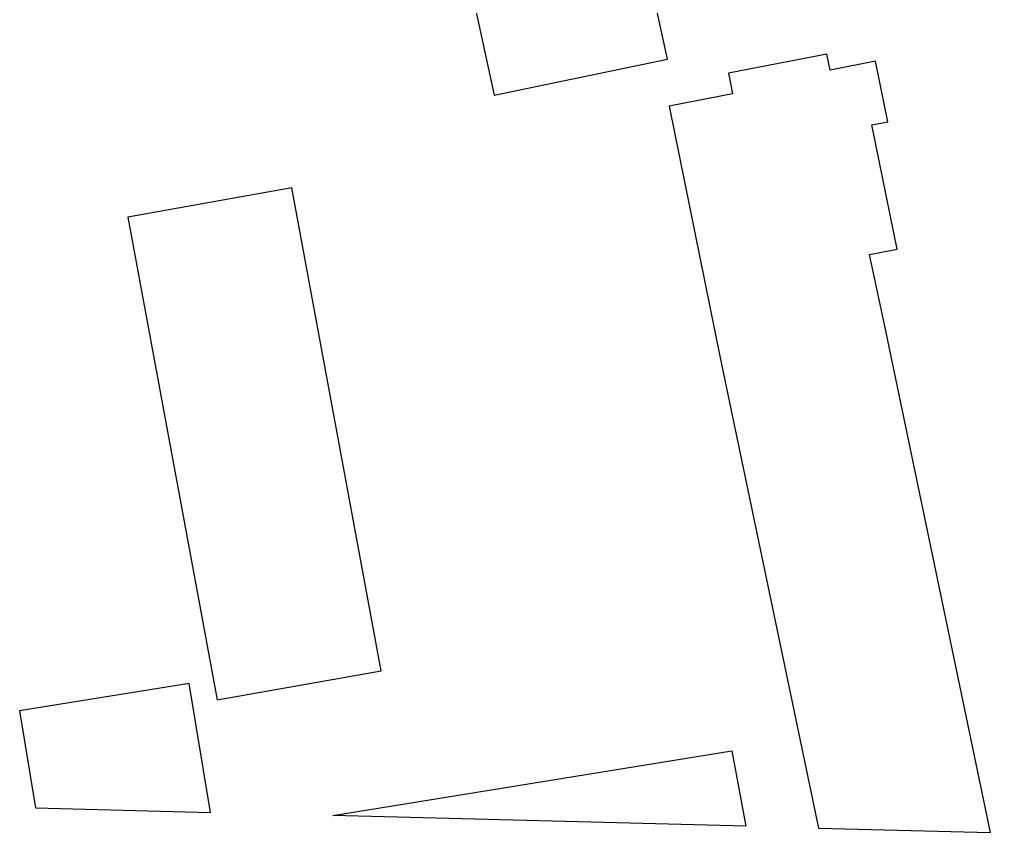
# Model space of a CAD drawing. Extents: x -255 to 680, y -360 to 140.
# Drawn here: x 55.3 to 120, y -282.3 to -228.1 of the extents above; entities that cross this region are included whole.
import ezdxf

# ---------------------------------------------------------------- set-up
doc = ezdxf.new("R2010")
doc.units = 0
doc.layers.add('CALQUE_1', color=7, linetype='CONTINUOUS')

# ---------------------------------------------------------------- blocks, each defined once
blk = doc.blocks.new('BLOCK_3')
at = {"layer": 'CALQUE_1', "color": 7}
for points in [[(90.045, -224.943), (89.275, -216.521), (86.904, -216.106), (85.368, -226.089), (86.901, -233.19), (98.455, -230.79), (97.126, -224.641), (90.045, -224.943)], [(111.929, -243.812), (113.767, -243.457), (112.091, -235.167), (113.161, -234.956), (112.342, -230.919), (109.303, -231.507), (109.089, -230.44), (102.529, -231.719), (102.804, -233.092), (98.57, -233.912), (101.973, -250.681), (108.523, -282.04), (120.004, -282.338), (112.936, -248.48), (111.929, -243.812)], [(62.48, -241.313), (68.444, -273.496), (79.375, -271.549), (73.412, -239.366), (62.48, -241.313)], [(55.255, -274.233), (56.334, -280.687), (67.999, -280.989), (66.563, -272.411), (55.255, -274.233)]]:
    blk.add_lwpolyline(points, dxfattribs=at)
blk = doc.blocks.new('BLOCK_4')
at = {"layer": 'CALQUE_1', "color": 7}
blk.add_lwpolyline([(103.69, -281.915), (76.158, -281.201), (102.747, -276.887), (103.69, -281.915)], dxfattribs=at)
blk = doc.blocks.new('BLOCK_2')
at = {"layer": 'CALQUE_1'}
for name in ['BLOCK_3', 'BLOCK_4']:
    blk.add_blockref(name, (0, 0), dxfattribs=at)

msp = doc.modelspace()

# ---------------------------------------------------------------- block references
at = {"layer": 'CALQUE_1'}
msp.add_blockref('BLOCK_2', (0, 0), dxfattribs=at)

doc.saveas('drawing.dxf')
